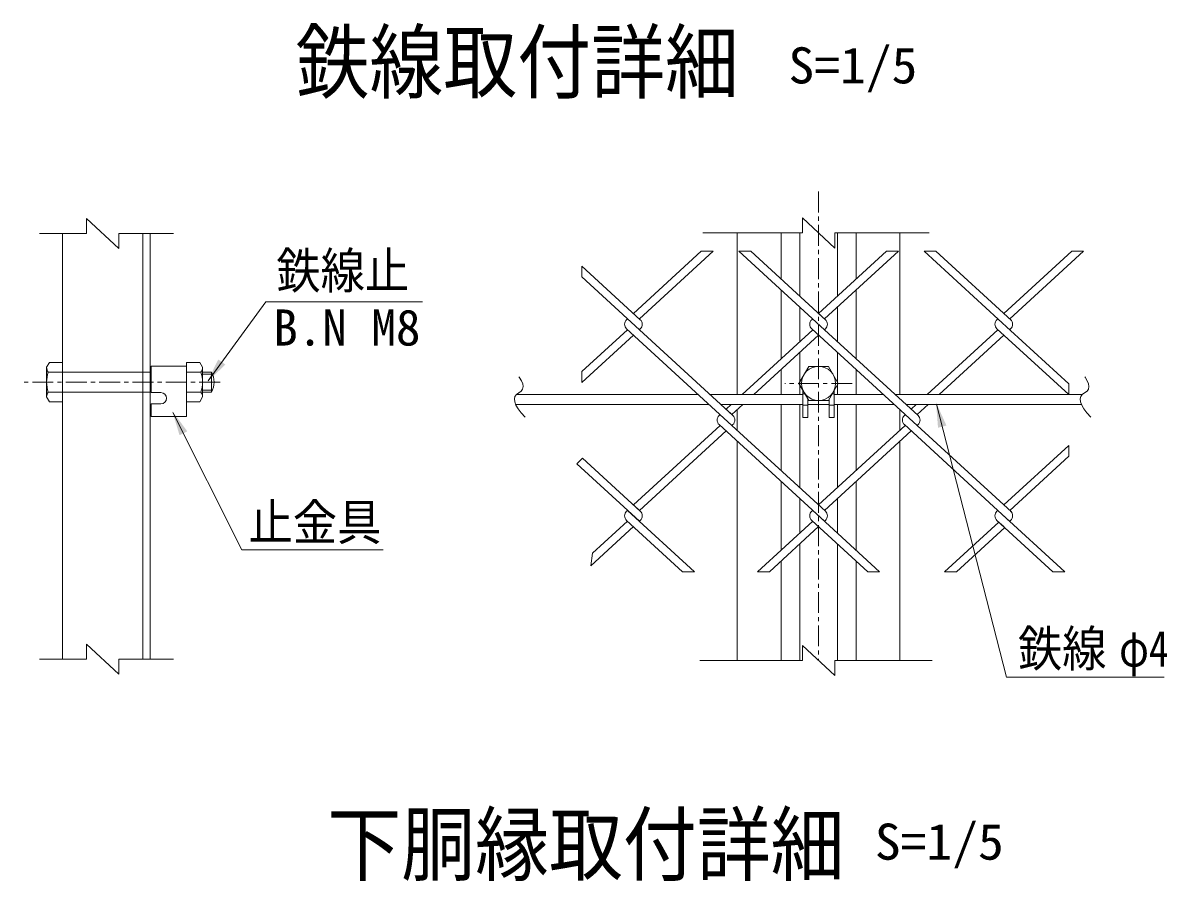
# Model space of a CAD drawing. Units: millimetres, scale not verified, with parts at other scales. Extents: x -4455 to 4455, y -3150 to 3150.
# Drawn here: x 1472 to 2844, y 427 to 1455 of the extents above; entities that cross this region are included whole.
import ezdxf
from ezdxf.enums import TextEntityAlignment as Align

# ---------------------------------------------------------------- set-up
doc = ezdxf.new("R2010")
doc.units = ezdxf.units.MM
doc.header["$LTSCALE"] = 20
doc.linetypes.add('DASHED', pattern=[7.5, 6, -1.5])
doc.linetypes.add('USER1', pattern=[2, 1.25, -0.25, 0.25, -0.25])
doc.layers.add('0-0_7詳細', color=7, linetype='Continuous', lineweight=18)
doc.styles.add('ＭＳ ゴシック', font='')
doc.styles.get('ＭＳ ゴシック').set_extended_font_data('MS Gothic')

msp = doc.modelspace()

# ---------------------------------------------------------------- linework, layer by layer
at = {"layer": '0-0_7詳細', "color": 1, "linetype": 'USER1'}
for p, q in [((2426.03, 1253.31), (2426.03, 691.3)), ((1708.57, 1024.89), (1472.08, 1024.89)), ((2466.33, 1023.41), (2385.68, 1023.41))]:
    msp.add_line(p, q, dxfattribs=at)
at = {"layer": '0-0_7詳細', "color": 4}
for p, q in [((1587.27, 1184.89), (1548.5, 1220.89)), ((1548.5, 1202.89), (1548.5, 1220.89)), ((2445.42, 1185.62), (2406.65, 1221.62)), ((2406.65, 1203.62), (2406.65, 1221.62)), ((1548.5, 1202.89), (1491.93, 1202.89)), ((1587.27, 1202.89), (1652.54, 1202.89)), ((1587.27, 1202.89), (1587.27, 1184.89)), ((2406.65, 1203.62), (2287.07, 1203.62)), ((2445.42, 1203.62), (2558.59, 1203.62)), ((2445.42, 1203.62), (2445.42, 1185.62)), ((1548.5, 692.78), (1548.5, 710.78)), ((1587.27, 674.78), (1548.5, 710.78)), ((2406.65, 691.3), (2406.65, 709.3)), ((2445.42, 673.3), (2406.65, 709.3)), ((1548.5, 692.78), (1491.93, 692.78)), ((1587.27, 692.78), (1652.54, 692.78)), ((1587.27, 692.78), (1587.27, 674.78)), ((2406.65, 691.3), (2283.83, 691.3)), ((2445.42, 691.3), (2562.24, 691.3)), ((2445.42, 691.3), (2445.42, 673.3))]:
    msp.add_line(p, q, dxfattribs=at)
at = {"layer": '0-0_7詳細'}
for p, q in [((1519.7, 1202.89), (1519.7, 692.78)), ((1615.7, 1202.89), (1615.7, 692.78)), ((1624.7, 1202.89), (1624.7, 692.78)), ((2328.53, 1203.62), (2328.53, 1010.06)), ((2381.03, 1203.62), (2381.03, 1148.45)), ((2403.53, 1203.62), (2403.53, 1127.83)), ((2448.53, 1203.62), (2448.53, 1127.83)), ((2471.03, 1203.62), (2471.03, 1148.45)), ((2523.53, 1203.62), (2523.53, 1010.06)), ((2381.03, 1135.43), (2381.03, 1052.96)), ((2471.03, 1135.43), (2471.03, 1052.96)), ((2403.53, 1114.81), (2403.53, 1073.58)), ((2448.53, 1114.81), (2448.53, 1073.58)), ((2434.21, 1099.73), (2426.03, 1107.22)), ((2434.21, 1088.67), (2433.14, 1087.69)), ((2403.53, 1060.56), (2403.53, 1010.06)), ((2448.53, 1060.56), (2448.53, 1010.06)), ((1500.5, 1042.65), (1503.82, 1048.41)), ((1500.5, 1007.13), (1500.5, 1042.65)), ((1503.82, 1048.41), (1519.7, 1048.41)), ((1519.7, 1001.37), (1519.7, 1048.41)), ((1625.72, 1043.85), (1625.72, 1012.35)), ((1625.72, 1043.85), (1668.32, 1043.85)), ((1668.32, 1001.37), (1668.32, 1048.41)), ((1668.32, 1043.85), (1668.32, 983.85)), ((1687.52, 1007.13), (1687.52, 1042.65)), ((1502.56, 1036.89), (1519.7, 1036.89)), ((1685.46, 1036.89), (1668.32, 1036.89)), ((1687.52, 1036.89), (1698.18, 1036.89)), ((1698.18, 1012.89), (1698.18, 1036.89)), ((2381.03, 1039.94), (2381.03, 1010.06)), ((2471.03, 1039.94), (2471.03, 1010.06)), ((2407.28, 1015.15), (2407.28, 982.37)), ((2444.78, 1015.15), (2444.78, 982.37)), ((1500.5, 1007.13), (1503.82, 1001.37)), ((1502.56, 1012.89), (1519.7, 1012.89)), ((1625.72, 1012.35), (1637.57, 1012.35)), ((1685.46, 1012.89), (1668.32, 1012.89)), ((1687.52, 1007.13), (1684.19, 1001.37)), ((1687.52, 1012.89), (1698.18, 1012.89)), ((2063.69, 1010.06), (2281.62, 1010.06)), ((2295.83, 1010.06), (2407.28, 1010.06)), ((2409.75, 1010.87), (2407.28, 1010.87)), ((2438.78, 1004.76), (2438.78, 982.37)), ((2442.31, 1010.87), (2444.78, 1010.87)), ((2444.78, 1010.06), (2503.65, 1010.06)), ((2517.86, 1010.06), (2742.07, 1010.06)), ((1503.82, 1001.37), (1519.7, 1001.37)), ((1624.7, 876.54), (1624.7, 996.54)), ((1625.72, 998.85), (1637.57, 998.85)), ((1625.72, 998.85), (1625.72, 983.85)), ((1684.19, 1001.37), (1668.32, 1001.37)), ((2062.96, 998.06), (2294.71, 998.06)), ((2308.92, 998.06), (2407.28, 998.06)), ((2328.53, 991.83), (2328.53, 967.07)), ((2381.03, 998.06), (2381.03, 918.96)), ((2403.53, 998.06), (2403.53, 898.34)), ((2413.28, 997.37), (2407.28, 997.37)), ((2413.28, 998.06), (2438.78, 998.06)), ((2438.78, 997.37), (2444.78, 997.37)), ((2444.78, 998.06), (2516.74, 998.06)), ((2448.53, 998.06), (2448.53, 898.34)), ((2471.03, 998.06), (2471.03, 918.96)), ((2523.53, 991.83), (2523.53, 967.07)), ((2530.95, 998.06), (2741.34, 998.06)), ((1625.72, 983.85), (1668.32, 983.85)), ((2438.78, 982.37), (2444.78, 982.37)), ((2328.53, 954.05), (2328.53, 691.3)), ((2523.53, 954.05), (2523.53, 691.3)), ((2381.03, 905.94), (2381.03, 823.47)), ((2471.03, 905.94), (2471.03, 823.47)), ((2403.53, 885.32), (2403.53, 844.09)), ((2448.53, 885.32), (2448.53, 844.09)), ((2403.53, 831.07), (2403.53, 691.3)), ((2448.53, 831.07), (2448.53, 691.3)), ((2381.03, 810.45), (2381.03, 691.3)), ((2471.03, 810.45), (2471.03, 691.3))]:
    msp.add_line(p, q, dxfattribs=at)
at = {"layer": '0-0_7詳細', "color": 3}
for p, q in [((2285.37, 1181.78), (2204.01, 1107.22)), ((2299.58, 1181.78), (2211.11, 1100.71)), ((2299.58, 1181.78), (2285.37, 1181.78)), ((2433.14, 1087.69), (2330.46, 1181.78)), ((2344.67, 1181.78), (2330.46, 1181.78)), ((2434.21, 1099.73), (2344.67, 1181.78)), ((2507.4, 1181.78), (2426.03, 1107.22)), ((2521.61, 1181.78), (2433.14, 1100.71)), ((2521.61, 1181.78), (2507.4, 1181.78)), ((2656.24, 1086.7), (2552.48, 1181.78)), ((2566.69, 1181.78), (2552.48, 1181.78)), ((2657.31, 1098.74), (2566.69, 1181.78)), ((2729.43, 1181.78), (2648.06, 1107.22)), ((2743.64, 1181.78), (2655.17, 1100.71)), ((2743.64, 1181.78), (2729.43, 1181.78)), ((2212.18, 1099.73), (2142.11, 1163.93)), ((2142.11, 1163.93), (2142.11, 1150.91)), ((2211.11, 1087.69), (2142.11, 1150.91)), ((2196.9, 1100.71), (2195.83, 1099.73)), ((2196.9, 1100.71), (2195.83, 1099.73)), ((2196.9, 1100.71), (2195.83, 1099.73)), ((2196.9, 1100.71), (2195.83, 1099.73)), ((2418.93, 1100.71), (2417.86, 1099.73)), ((2418.93, 1100.71), (2417.86, 1099.73)), ((2640.96, 1100.71), (2639.89, 1099.73)), ((2640.96, 1100.71), (2639.89, 1099.73)), ((2196.9, 1087.69), (2142.11, 1037.48)), ((2322.12, 972.94), (2195.83, 1088.67)), ((2212.18, 1088.67), (2211.11, 1087.69)), ((2323.19, 984.98), (2211.11, 1087.69)), ((2418.93, 1087.69), (2334.21, 1010.06)), ((2544.15, 972.94), (2417.86, 1088.67)), ((2545.22, 984.98), (2433.14, 1087.69)), ((2640.96, 1087.69), (2556.24, 1010.06)), ((2725.87, 1009.88), (2639.89, 1088.67)), ((2656.24, 1088.67), (2655.17, 1087.69)), ((2725.87, 1022.9), (2656.24, 1086.7)), ((2204.01, 1081.18), (2142.11, 1024.46)), ((2426.03, 1081.18), (2348.42, 1010.06)), ((2648.06, 1081.18), (2570.45, 1010.06)), ((2142.11, 1037.48), (2142.11, 1024.46)), ((2725.87, 1022.9), (2725.87, 1009.88)), ((2321.12, 998.06), (2315.02, 992.47)), ((2323.19, 984.98), (2315.02, 992.47)), ((2335.33, 998.06), (2322.12, 985.96)), ((2543.14, 998.06), (2537.05, 992.47)), ((2557.35, 998.06), (2544.15, 985.96)), ((2307.91, 985.96), (2306.84, 984.98)), ((2307.91, 985.96), (2306.84, 984.98)), ((2529.94, 985.96), (2528.87, 984.98)), ((2529.94, 985.96), (2528.87, 984.98)), ((2307.91, 972.94), (2204.01, 877.72)), ((2315.02, 966.43), (2211.11, 871.21)), ((2433.14, 858.19), (2306.84, 973.92)), ((2323.19, 973.92), (2322.12, 972.94)), ((2434.21, 870.23), (2322.12, 972.94)), ((2529.94, 972.94), (2426.03, 877.72)), ((2537.05, 966.43), (2433.14, 871.21)), ((2656.24, 857.21), (2528.87, 973.92)), ((2545.22, 973.92), (2544.15, 972.94)), ((2657.31, 869.25), (2544.15, 972.94)), ((2725.87, 949.02), (2648.06, 877.72)), ((2725.87, 949.02), (2725.87, 936)), ((2142.78, 933.83), (2136.25, 926.79)), ((2212.18, 870.23), (2142.78, 933.83)), ((2725.87, 936), (2655.17, 871.21)), ((2211.11, 858.19), (2136.25, 926.79)), ((2196.9, 871.21), (2195.83, 870.23)), ((2196.9, 871.21), (2195.83, 870.23)), ((2277.13, 797.69), (2196.9, 871.21)), ((2212.18, 870.23), (2204.01, 877.72)), ((2418.93, 871.21), (2417.86, 870.23)), ((2418.93, 871.21), (2417.86, 870.23)), ((2499.16, 797.69), (2418.93, 871.21)), ((2640.96, 871.21), (2639.89, 870.23)), ((2640.96, 871.21), (2639.89, 870.23)), ((2721.19, 797.69), (2640.96, 871.21)), ((2204.01, 851.68), (2152.9, 804.85)), ((2196.9, 858.19), (2154.94, 819.74)), ((2262.92, 797.69), (2195.83, 859.17)), ((2212.18, 859.17), (2211.11, 858.19)), ((2418.93, 858.19), (2352.91, 797.69)), ((2484.95, 797.69), (2417.86, 859.17)), ((2434.21, 859.17), (2433.14, 858.19)), ((2642.03, 857.21), (2577.08, 797.69)), ((2649.13, 850.7), (2591.29, 797.69)), ((2706.98, 797.69), (2639.89, 859.17)), ((2648.06, 851.68), (2639.89, 859.17)), ((2656.24, 859.17), (2655.17, 858.19)), ((2656.24, 859.17), (2655.17, 858.19)), ((2154.94, 819.74), (2152.9, 804.85)), ((2277.13, 797.69), (2262.92, 797.69)), ((2499.16, 797.69), (2484.95, 797.69)), ((2591.29, 797.69), (2577.08, 797.69)), ((2721.19, 797.69), (2706.98, 797.69))]:
    msp.add_line(p, q, dxfattribs=at)
at = {"layer": '0-0_7詳細', "color": 3, "linetype": 'DASHED'}
for p, q in [((1519.7, 1036.89), (1625.72, 1036.89)), ((1519.7, 1012.89), (1625.72, 1012.89))]:
    msp.add_line(p, q, dxfattribs=at)
at = {"layer": '0-0_7詳細', "color": 1}
for p, q in [((1687.52, 1034.49), (1699.39, 1034.49)), ((1687.52, 1015.29), (1699.39, 1015.29))]:
    msp.add_line(p, q, dxfattribs=at)
at = {"layer": '0-0_7詳細'}
for points in [[(1951.15, 1121.08), (1763.16, 1121.08), (1694.05, 1026.38)], [(1687.52, 1042.65), (1684.19, 1048.41), (1668.32, 1048.41)], [(2413.28, 1004.76), (2413.28, 982.37), (2407.28, 982.37)], [(1903.96, 823.7), (1734.54, 823.7), (1652.03, 988.55)], [(2840.29, 671.22), (2651.22, 671.22), (2567.29, 998.63)]]:
    msp.add_lwpolyline(points, dxfattribs=at)
at = {"layer": '0-0_7詳細', "color": 3}
msp.add_lwpolyline([(2402.51, 1023.41), (2414.27, 1043.78), (2437.79, 1043.78), (2449.55, 1023.41), (2437.79, 1003.04), (2414.27, 1003.04)], close=True, dxfattribs=at)
at = {"layer": '0-0_7詳細', "color": 4}
for points in [[(2066.76, 1031.15), (2067.07, 1030.76), (2069.73, 1026.56), (2071.3, 1022.8), (2071.77, 1019.49), (2071.14, 1016.61), (2069.42, 1014.18), (2066.6, 1012.19), (2063.78, 1010.19), (2062.02, 1007.7), (2061.34, 1004.75), (2061.73, 1001.32), (2063.2, 997.41), (2065.74, 993.03), (2069.36, 988.17), (2074.04, 982.83)], [(2745.14, 1031.15), (2745.45, 1030.76), (2748.11, 1026.56), (2749.68, 1022.8), (2750.15, 1019.49), (2749.52, 1016.61), (2747.8, 1014.18), (2744.99, 1012.19), (2742.16, 1010.19), (2740.4, 1007.7), (2739.72, 1004.75), (2740.12, 1001.32), (2741.58, 997.41), (2744.12, 993.03), (2747.74, 988.17), (2752.42, 982.83)]]:
    msp.add_lwpolyline(points, dxfattribs=at)
at = {"layer": '0-0_7詳細', "color": 3}
msp.add_lwpolyline([(2426.03, 851.68), (2367.12, 797.69), (2352.91, 797.69)], dxfattribs=at)
msp.add_circle((2426.03, 1023.41), 20.4, dxfattribs=at)
for centre, start, end in [((2200.9, 1094.2), 132.5, 227.5), ((2207.11, 1094.2), 312.5, 47.5), ((2422.93, 1094.2), 132.5, 227.5), ((2429.14, 1094.2), 312.5, 47.5), ((2644.95, 1094.2), 132.5, 227.5), ((2651.17, 1094.2), 312.5, 47.5), ((2311.91, 979.45), 132.5, 227.5), ((2318.13, 979.45), 312.5, 47.5), ((2533.94, 979.45), 132.5, 227.5), ((2540.16, 979.45), 312.5, 47.5), ((2200.9, 864.7), 132.5, 227.5), ((2207.11, 864.7), 312.5, 47.5), ((2422.93, 864.7), 132.5, 227.5), ((2429.14, 864.7), 312.5, 47.5), ((2644.95, 864.7), 132.5, 227.5), ((2651.17, 864.7), 312.5, 47.5)]:
    msp.add_arc(centre, 7.5, start, end, dxfattribs=at)
at = {"layer": '0-0_7詳細'}
for centre, radius, start, end in [((1509.59, 1042.65), 9.09, 180, 219.3382), ((1678.43, 1042.65), 9.09, 320.6618, 0), ((1536.5, 1024.89), 36, 160.52878, 199.47122), ((1651.52, 1024.89), 36, 340.52878, 19.47122), ((1677.39, 1024.89), 24, 330, 30), ((1509.59, 1007.13), 9.09, 140.6618, 180), ((1637.57, 1005.6), 6.75, 270, 90), ((1678.43, 1007.13), 9.09, 0, 39.3382)]:
    msp.add_arc(centre, radius, start, end, dxfattribs=at)
for points in [[(1692.87, 1024.77), (1706.35, 1052.07), (1714.76, 1045.93)], [(1651.14, 990.34), (1669.22, 965.84), (1659.91, 961.18)], [(2566.8, 1000.56), (2579.29, 972.8), (2569.2, 970.21)]]:
    msp.add_solid(points, dxfattribs=at)

# ---------------------------------------------------------------- texts
at = {"layer": '0-0_7詳細', "style": 'ＭＳ ゴシック', "width": 0.9}
for s, p in [('鉄線取付詳細', (1799.02, 1350.93)), ('下胴縁取付詳細', (1837.09, 413.29))]:
    msp.add_text(s, height=72.14, dxfattribs=at).set_placement(p, align=Align.BOTTOM_LEFT)
at = {"layer": '0-0_7詳細', "color": 3, "style": 'ＭＳ ゴシック'}
for s, width, p in [('S=1/5', 1.05, (2389.89, 1369.91)), ('鉄線止', 0.9, (1775.87, 1124)), ('止金具', 0.9, (1742.58, 822.41)), ('鉄線', 0.9, (2664.95, 671)), ('φ4', 0.8, (2786.25, 671)), ('S=1/5', 1.05, (2493.54, 439.54))]:
    msp.add_text(s, height=43.26, dxfattribs=dict(at, width=width)).set_placement(p, align=Align.BOTTOM_LEFT)
msp.add_text('B.N M8', height=43.26, dxfattribs=at).set_placement((1772.21, 1055.74), align=Align.BOTTOM_LEFT)

doc.saveas('drawing.dxf')
